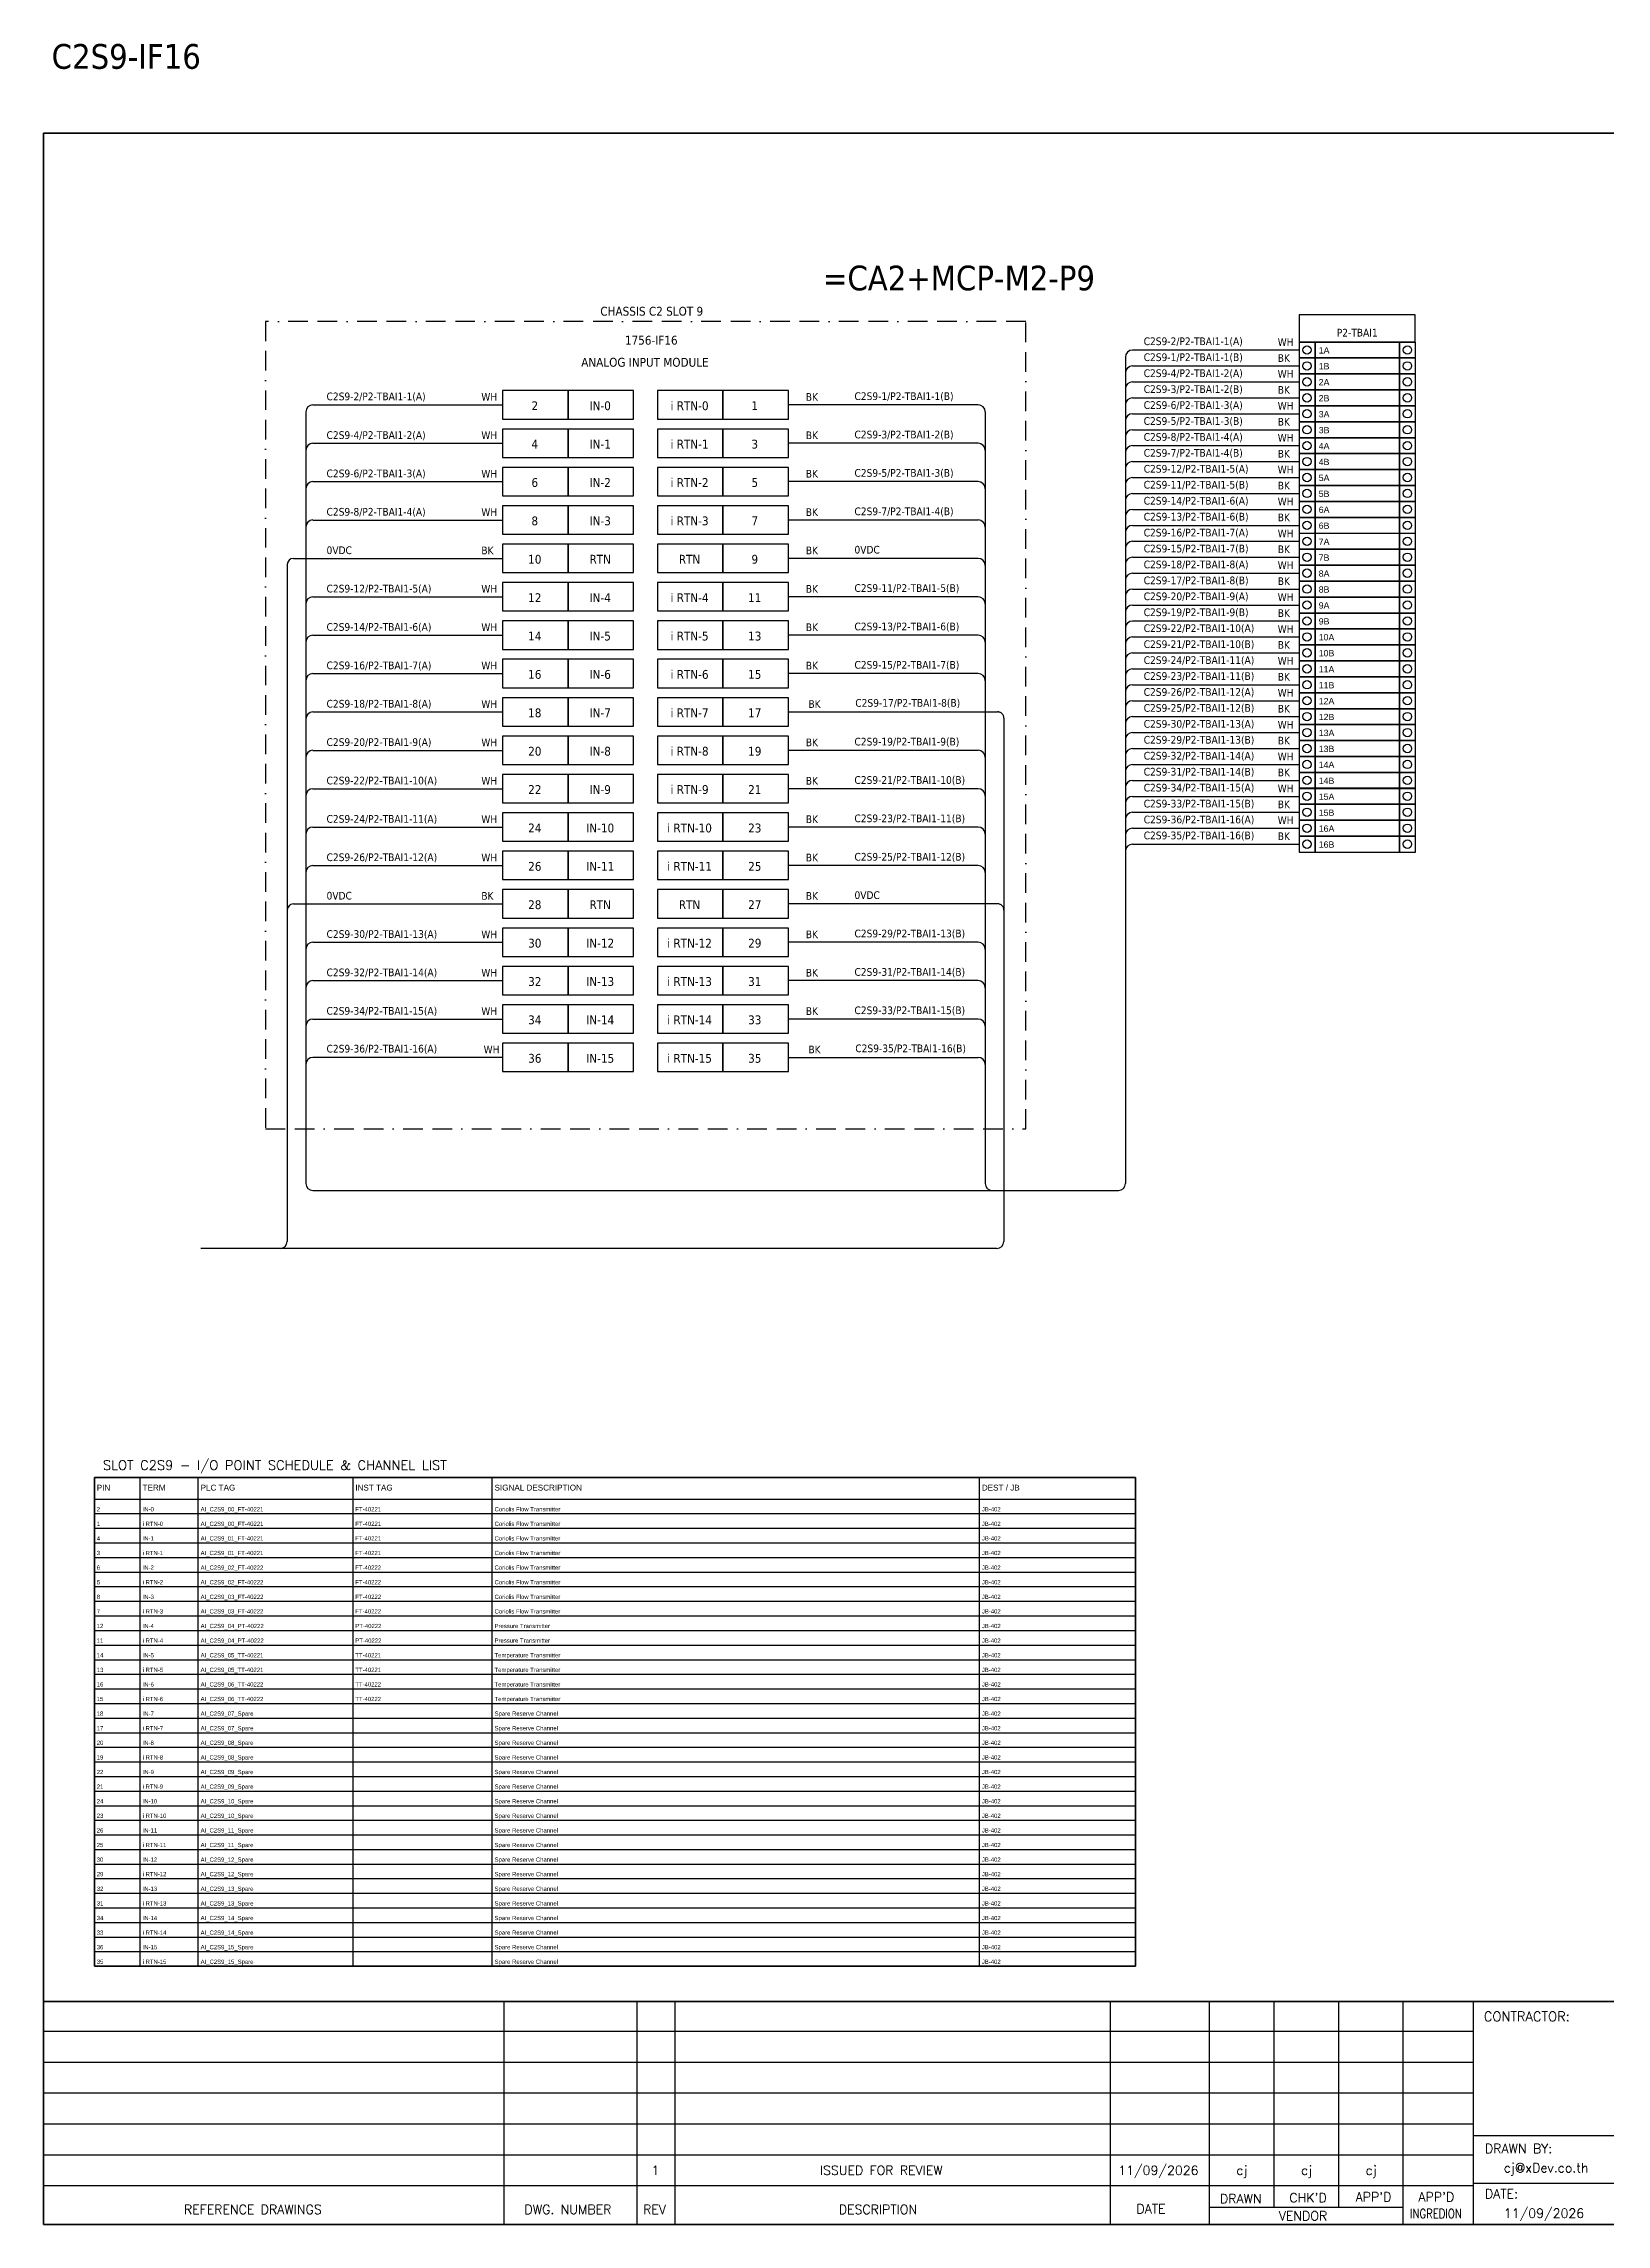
# Model space of a CAD drawing. Header units: millimetres. Extents: x 0 to 54213, y -3004 to 2820.
# Drawn here: x 37740 to 39760, y -3004 to -184 of the extents above; entities that cross this region are included whole.
import ezdxf
from ezdxf.enums import TextEntityAlignment as Align

# ---------------------------------------------------------------- set-up
doc = ezdxf.new("R2010")
doc.units = ezdxf.units.MM
doc.linetypes.add('BORDERX2', pattern=[88.9, 25.4, -12.7, 25.4, -12.7, 0, -12.7])
for name, color, linetype in [('GT_1', 9, 'Continuous'), ('HELPPOINT', 7, 'Continuous'), ('MEMBER', 7, 'Continuous'), ('x01001-FrameArea', 2, 'BORDERX2')]:
    doc.layers.add(name, color=color, linetype=linetype)
doc.layers.add('IE-EQUIP', color=253, linetype='Continuous', lineweight=25)
doc.layers.add('IE-WIRE', color=7, linetype='Continuous', lineweight=25)
doc.styles.add('ROMANS', font='romans.shx', dxfattribs={"width": 0.85, "height": 25})
doc.styles.get("Standard").update_dxf_attribs({"font": 'arial.ttf'})
doc.styles.add('Tahoma', font='')
doc.styles.get('Tahoma').set_extended_font_data('Tahoma')

# ---------------------------------------------------------------- blocks, each defined once
blk = doc.blocks.new('xTermSingleLayer8')
at = {"color": 7, "ltscale": 25.4}
for points in [[(0, -537), (537, -537), (537, 0), (0, 0)], [(537, -537), (3378, -537), (3378, 0), (537, 0)], [(3378, -537), (3915, -537), (3915, 0), (3378, 0)]]:
    blk.add_lwpolyline(points, close=True, dxfattribs=at)
for centre in [(268, -268), (3647, -268)]:
    blk.add_circle(centre, 141, dxfattribs=at)
blk.add_attdef('TERMINAL_B', (661, -387), '', height=212)

msp = doc.modelspace()

# ---------------------------------------------------------------- linework, layer by layer
at = {"ltscale": 25.4}
for p, q in [((39147.4, -601.1), (39362.8, -601.1)), ((39147.4, -642.4), (39362.8, -642.4)), ((38947.9, -651.5), (38702.6, -651.5)), ((38947.9, -701.1), (38702.6, -701.1)), ((39147.4, -683.6), (39362.8, -683.6)), ((39147.4, -724.8), (39362.8, -724.8)), ((38947.9, -750.7), (38702.6, -750.7)), ((39147.4, -766), (39362.8, -766)), ((38947.9, -800.4), (38702.6, -800.4)), ((39147.4, -807.3), (39362.8, -807.3)), ((38062.6, -850), (38333.1, -850)), ((38947.9, -850), (38702.6, -850)), ((39147.4, -848.5), (39362.8, -848.5)), ((38947.9, -899.6), (38702.6, -899.6)), ((39147.4, -889.7), (39362.8, -889.7)), ((38947.9, -949.3), (38702.6, -949.3)), ((39147.4, -930.9), (39362.8, -930.9)), ((39147.4, -972.1), (39362.8, -972.1)), ((38947.9, -998.9), (38702.6, -998.9)), ((39147.4, -1013.4), (39362.8, -1013.4)), ((38702.6, -1048.5), (38973.1, -1048.5)), ((39147.4, -1054.6), (39362.8, -1054.6)), ((38947.9, -1098.2), (38702.6, -1098.2)), ((39147.4, -1095.8), (39362.8, -1095.8)), ((38947.9, -1147.8), (38702.6, -1147.8)), ((39147.4, -1137), (39362.8, -1137)), ((39147.4, -1178.3), (39362.8, -1178.3)), ((38947.9, -1197.4), (38702.6, -1197.4)), ((39147.4, -1219.5), (39362.8, -1219.5)), ((38947.9, -1247.1), (38702.6, -1247.1)), ((38062.6, -1296.7), (38333.1, -1296.7)), ((38973.1, -1296.7), (38702.6, -1296.7)), ((38947.9, -1346.3), (38702.6, -1346.3)), ((38947.9, -1396), (38702.6, -1396)), ((38947.9, -1445.6), (38702.6, -1445.6)), ((38702.6, -1495.2), (38947.9, -1495.2))]:
    msp.add_line(p, q, dxfattribs=at)
at = {"color": 7}
for p, q in [((37864.7, -2670.4), (37864.7, -2038.3)), ((37939.7, -2670.4), (37939.7, -2038.3)), ((38139.7, -2670.4), (38139.7, -2038.3)), ((38319.7, -2670.4), (38319.7, -2038.3)), ((38949.7, -2670.4), (38949.7, -2038.3)), ((37805.4, -2066.3), (39151.2, -2066.3))]:
    msp.add_line(p, q, dxfattribs=at)
at = {"color": 8}
for p, q in [((37805.4, -2085.2), (39151.2, -2085.2)), ((37805.4, -2104.1), (39151.2, -2104.1)), ((37805.4, -2122.9), (39151.2, -2122.9)), ((37805.4, -2141.8), (39151.2, -2141.8)), ((37805.4, -2160.7), (39151.2, -2160.7)), ((37805.4, -2179.6), (39151.2, -2179.6)), ((37805.4, -2198.5), (39151.2, -2198.5)), ((37805.4, -2217.3), (39151.2, -2217.3)), ((37805.4, -2236.2), (39151.2, -2236.2)), ((37805.4, -2255.1), (39151.2, -2255.1)), ((37805.4, -2274), (39151.2, -2274)), ((37805.4, -2292.9), (39151.2, -2292.9)), ((37805.4, -2311.7), (39151.2, -2311.7)), ((37805.4, -2330.6), (39151.2, -2330.6)), ((37805.4, -2349.5), (39151.2, -2349.5)), ((37805.4, -2368.4), (39151.2, -2368.4)), ((37805.4, -2387.2), (39151.2, -2387.2)), ((37805.4, -2406.1), (39151.2, -2406.1)), ((37805.4, -2425), (39151.2, -2425)), ((37805.4, -2443.9), (39151.2, -2443.9)), ((37805.4, -2462.8), (39151.2, -2462.8)), ((37805.4, -2481.6), (39151.2, -2481.6)), ((37805.4, -2500.5), (39151.2, -2500.5)), ((37805.4, -2519.4), (39151.2, -2519.4)), ((37805.4, -2538.3), (39151.2, -2538.3)), ((37805.4, -2557.1), (39151.2, -2557.1)), ((37805.4, -2576), (39151.2, -2576)), ((37805.4, -2594.9), (39151.2, -2594.9)), ((37805.4, -2613.8), (39151.2, -2613.8)), ((37805.4, -2632.7), (39151.2, -2632.7)), ((37805.4, -2651.5), (39151.2, -2651.5))]:
    msp.add_line(p, q, dxfattribs=at)
at = {"color": 4, "ltscale": 25.4}
msp.add_lwpolyline([(39362.8, -570.2), (39513.1, -570.2), (39513.1, -535), (39362.8, -535)], close=True, dxfattribs=at)
msp.add_lwpolyline([(37805.4, -2038.3), (39151.2, -2038.3), (39151.2, -2670.4), (37805.4, -2670.4)], close=True)
at = {"color": 7}
msp.add_lwpolyline([(37805.4, -2670.4), (39151.2, -2670.4), (39151.2, -2038.3), (37805.4, -2038.3), (37805.4, -2670.4)], dxfattribs=at)
at = {"ltscale": 25.4}
for centre, radius, start, end in [((39147.4, -610.3), 9.14, 90, 180), ((39147.4, -651.5), 9.14, 90, 180), ((38947.9, -660.6), 9.17, 0, 90), ((38947.9, -710.3), 9.17, 0, 90), ((39147.4, -692.7), 9.14, 90, 180), ((39147.4, -733.9), 9.14, 90, 180), ((38947.9, -759.9), 9.17, 0, 90), ((39147.4, -775.2), 9.14, 90, 180), ((38947.9, -809.5), 9.17, 0, 90), ((39147.4, -816.4), 9.14, 90, 180), ((38947.9, -859.2), 9.17, 0, 90), ((39147.4, -857.6), 9.14, 90, 180), ((38947.9, -908.8), 9.17, 0, 90), ((39147.4, -898.8), 9.14, 90, 180), ((38947.9, -958.4), 9.17, 0, 90), ((39147.4, -940.1), 9.14, 90, 180), ((39147.4, -981.3), 9.14, 90, 180), ((38947.9, -1008.1), 9.17, 0, 90), ((39147.4, -1022.5), 9.14, 90, 180), ((39147.4, -1063.7), 9.14, 90, 180), ((38947.9, -1107.3), 9.17, 0, 90), ((39147.4, -1105), 9.14, 90, 180), ((38947.9, -1157), 9.17, 0, 90), ((39147.4, -1146.2), 9.14, 90, 180), ((39147.4, -1187.4), 9.14, 90, 180), ((38947.9, -1206.6), 9.17, 0, 90), ((39147.4, -1228.6), 9.14, 90, 180), ((38947.9, -1256.2), 9.17, 0, 90), ((38947.9, -1355.5), 9.17, 0, 90), ((38947.9, -1405.1), 9.17, 0, 90), ((38947.9, -1454.8), 9.17, 0, 90), ((38947.9, -1504.4), 9.17, 0, 90)]:
    msp.add_arc(centre, radius, start, end, dxfattribs=at)
at = {"layer": 'GT_1', "color": 4}
for p, q in [((38335.1, -3004.2), (38335.1, -2716.1)), ((38507, -3004.2), (38507, -2716.1)), ((38556.2, -3004.2), (38556.2, -2716.1)), ((39118.8, -3004.2), (39118.8, -2716.1)), ((39247.1, -3004.2), (39247.1, -2716.1)), ((39330.7, -2982.4), (39330.7, -2716.1)), ((39414.2, -2982.4), (39414.2, -2716)), ((39497.5, -3004.2), (39497.5, -2716.1)), ((39588.5, -3004.2), (39588.5, -2716.1)), ((39588.5, -2754.9), (37739.7, -2754.9)), ((39588.5, -2794.7), (37739.7, -2794.7)), ((39588.5, -2834.6), (37739.7, -2834.6)), ((39588.5, -2874.6), (37739.7, -2874.6)), ((40375.5, -2889.9), (39588.5, -2889.9)), ((39588.5, -2914.5), (37739.7, -2914.5)), ((39588.4, -2954.4), (37739.7, -2954.4)), ((40375.5, -2951.3), (39588.5, -2951.3)), ((39497.5, -2982.4), (39247.1, -2982.4))]:
    msp.add_line(p, q, dxfattribs=at)
at = {"layer": 'HELPPOINT', "color": 4, "lineweight": 35}
for p, q in [((37739.7, -3004.2), (37739.7, -300)), ((37739.7, -300), (41633, -300)), ((37739.7, -3004.2), (37739.7, -300)), ((37739.7, -300), (41633, -300)), ((41633, -3004.2), (37739.7, -3004.2)), ((41633, -3004.2), (37739.7, -3004.2))]:
    msp.add_line(p, q, dxfattribs=at)
at = {"layer": 'IE-EQUIP', "linetype": 'Continuous', "ltscale": 25.4}
for points in [[(38333.1, -669.8), (38417.8, -669.8), (38417.8, -633.1), (38333.1, -633.1)], [(38417.8, -669.8), (38502.4, -669.8), (38502.4, -633.1), (38417.8, -633.1)], [(38533.3, -669.8), (38617.9, -669.8), (38617.9, -633.1), (38533.3, -633.1)], [(38617.9, -669.8), (38702.6, -669.8), (38702.6, -633.1), (38617.9, -633.1)], [(38333.1, -719.4), (38417.8, -719.4), (38417.8, -682.7), (38333.1, -682.7)], [(38417.8, -719.4), (38502.4, -719.4), (38502.4, -682.7), (38417.8, -682.7)], [(38533.3, -719.4), (38617.9, -719.4), (38617.9, -682.7), (38533.3, -682.7)], [(38617.9, -719.4), (38702.6, -719.4), (38702.6, -682.7), (38617.9, -682.7)], [(38333.1, -769.1), (38417.8, -769.1), (38417.8, -732.4), (38333.1, -732.4)], [(38417.8, -769.1), (38502.4, -769.1), (38502.4, -732.4), (38417.8, -732.4)], [(38533.3, -769.1), (38617.9, -769.1), (38617.9, -732.4), (38533.3, -732.4)], [(38617.9, -769.1), (38702.6, -769.1), (38702.6, -732.4), (38617.9, -732.4)], [(38333.1, -818.7), (38417.8, -818.7), (38417.8, -782), (38333.1, -782)], [(38417.8, -818.7), (38502.4, -818.7), (38502.4, -782), (38417.8, -782)], [(38533.3, -818.7), (38617.9, -818.7), (38617.9, -782), (38533.3, -782)], [(38617.9, -818.7), (38702.6, -818.7), (38702.6, -782), (38617.9, -782)], [(38333.1, -868.3), (38417.8, -868.3), (38417.8, -831.6), (38333.1, -831.6)], [(38417.8, -868.3), (38502.4, -868.3), (38502.4, -831.6), (38417.8, -831.6)], [(38533.3, -868.3), (38617.9, -868.3), (38617.9, -831.6), (38533.3, -831.6)], [(38617.9, -868.3), (38702.6, -868.3), (38702.6, -831.6), (38617.9, -831.6)], [(38333.1, -918), (38417.8, -918), (38417.8, -881.3), (38333.1, -881.3)], [(38417.8, -918), (38502.4, -918), (38502.4, -881.3), (38417.8, -881.3)], [(38533.3, -918), (38617.9, -918), (38617.9, -881.3), (38533.3, -881.3)], [(38617.9, -918), (38702.6, -918), (38702.6, -881.3), (38617.9, -881.3)], [(38333.1, -967.6), (38417.8, -967.6), (38417.8, -930.9), (38333.1, -930.9)], [(38417.8, -967.6), (38502.4, -967.6), (38502.4, -930.9), (38417.8, -930.9)], [(38533.3, -967.6), (38617.9, -967.6), (38617.9, -930.9), (38533.3, -930.9)], [(38617.9, -967.6), (38702.6, -967.6), (38702.6, -930.9), (38617.9, -930.9)], [(38333.1, -1017.2), (38417.8, -1017.2), (38417.8, -980.5), (38333.1, -980.5)], [(38417.8, -1017.2), (38502.4, -1017.2), (38502.4, -980.5), (38417.8, -980.5)], [(38533.3, -1017.2), (38617.9, -1017.2), (38617.9, -980.5), (38533.3, -980.5)], [(38617.9, -1017.2), (38702.6, -1017.2), (38702.6, -980.5), (38617.9, -980.5)], [(38333.1, -1066.9), (38417.8, -1066.9), (38417.8, -1030.2), (38333.1, -1030.2)], [(38417.8, -1066.9), (38502.4, -1066.9), (38502.4, -1030.2), (38417.8, -1030.2)], [(38533.3, -1066.9), (38617.9, -1066.9), (38617.9, -1030.2), (38533.3, -1030.2)], [(38617.9, -1066.9), (38702.6, -1066.9), (38702.6, -1030.2), (38617.9, -1030.2)], [(38333.1, -1116.5), (38417.8, -1116.5), (38417.8, -1079.8), (38333.1, -1079.8)], [(38417.8, -1116.5), (38502.4, -1116.5), (38502.4, -1079.8), (38417.8, -1079.8)], [(38533.3, -1116.5), (38617.9, -1116.5), (38617.9, -1079.8), (38533.3, -1079.8)], [(38617.9, -1116.5), (38702.6, -1116.5), (38702.6, -1079.8), (38617.9, -1079.8)], [(38333.1, -1166.1), (38417.8, -1166.1), (38417.8, -1129.4), (38333.1, -1129.4)], [(38417.8, -1166.1), (38502.4, -1166.1), (38502.4, -1129.4), (38417.8, -1129.4)], [(38533.3, -1166.1), (38617.9, -1166.1), (38617.9, -1129.4), (38533.3, -1129.4)], [(38617.9, -1166.1), (38702.6, -1166.1), (38702.6, -1129.4), (38617.9, -1129.4)], [(38333.1, -1215.8), (38417.8, -1215.8), (38417.8, -1179.1), (38333.1, -1179.1)], [(38417.8, -1215.8), (38502.4, -1215.8), (38502.4, -1179.1), (38417.8, -1179.1)], [(38533.3, -1215.8), (38617.9, -1215.8), (38617.9, -1179.1), (38533.3, -1179.1)], [(38617.9, -1215.8), (38702.6, -1215.8), (38702.6, -1179.1), (38617.9, -1179.1)], [(38333.1, -1265.4), (38417.8, -1265.4), (38417.8, -1228.7), (38333.1, -1228.7)], [(38417.8, -1265.4), (38502.4, -1265.4), (38502.4, -1228.7), (38417.8, -1228.7)], [(38533.3, -1265.4), (38617.9, -1265.4), (38617.9, -1228.7), (38533.3, -1228.7)], [(38617.9, -1265.4), (38702.6, -1265.4), (38702.6, -1228.7), (38617.9, -1228.7)], [(38333.1, -1315), (38417.8, -1315), (38417.8, -1278.3), (38333.1, -1278.3)], [(38417.8, -1315), (38502.4, -1315), (38502.4, -1278.3), (38417.8, -1278.3)], [(38533.3, -1315), (38617.9, -1315), (38617.9, -1278.3), (38533.3, -1278.3)], [(38617.9, -1315), (38702.6, -1315), (38702.6, -1278.3), (38617.9, -1278.3)], [(38333.1, -1364.7), (38417.8, -1364.7), (38417.8, -1328), (38333.1, -1328)], [(38417.8, -1364.7), (38502.4, -1364.7), (38502.4, -1328), (38417.8, -1328)], [(38533.3, -1364.7), (38617.9, -1364.7), (38617.9, -1328), (38533.3, -1328)], [(38617.9, -1364.7), (38702.6, -1364.7), (38702.6, -1328), (38617.9, -1328)], [(38333.1, -1414.3), (38417.8, -1414.3), (38417.8, -1377.6), (38333.1, -1377.6)], [(38417.8, -1414.3), (38502.4, -1414.3), (38502.4, -1377.6), (38417.8, -1377.6)], [(38533.3, -1414.3), (38617.9, -1414.3), (38617.9, -1377.6), (38533.3, -1377.6)], [(38617.9, -1414.3), (38702.6, -1414.3), (38702.6, -1377.6), (38617.9, -1377.6)], [(38333.1, -1463.9), (38417.8, -1463.9), (38417.8, -1427.2), (38333.1, -1427.2)], [(38417.8, -1463.9), (38502.4, -1463.9), (38502.4, -1427.2), (38417.8, -1427.2)], [(38533.3, -1463.9), (38617.9, -1463.9), (38617.9, -1427.2), (38533.3, -1427.2)], [(38617.9, -1463.9), (38702.6, -1463.9), (38702.6, -1427.2), (38617.9, -1427.2)], [(38333.1, -1513.6), (38417.8, -1513.6), (38417.8, -1476.9), (38333.1, -1476.9)], [(38417.8, -1513.6), (38502.4, -1513.6), (38502.4, -1476.9), (38417.8, -1476.9)], [(38533.3, -1513.6), (38617.9, -1513.6), (38617.9, -1476.9), (38533.3, -1476.9)], [(38617.9, -1513.6), (38702.6, -1513.6), (38702.6, -1476.9), (38617.9, -1476.9)]]:
    msp.add_lwpolyline(points, close=True, dxfattribs=at)
at = {"layer": 'IE-WIRE', "color": 4, "ltscale": 25.4}
for p, q in [((39138.3, -589.7), (39138.3, -1658.1)), ((39147.4, -580.5), (39362.8, -580.5)), ((39147.4, -621.7), (39362.8, -621.7)), ((38078.7, -660.6), (38078.7, -1658.1)), ((38087.9, -651.5), (38333.1, -651.5)), ((38957, -660.6), (38957, -1658.1)), ((39147.4, -663), (39362.8, -663)), ((38087.9, -701.1), (38333.1, -701.1)), ((39147.4, -704.2), (39362.8, -704.2)), ((38087.9, -750.7), (38333.1, -750.7)), ((39147.4, -745.4), (39362.8, -745.4)), ((39147.4, -786.6), (39362.8, -786.6)), ((38087.9, -800.4), (38333.1, -800.4)), ((39147.4, -827.9), (39362.8, -827.9)), ((39147.4, -869.1), (39362.8, -869.1)), ((38087.9, -899.6), (38333.1, -899.6)), ((39147.4, -910.3), (39362.8, -910.3)), ((38087.9, -949.3), (38333.1, -949.3)), ((39147.4, -951.5), (39362.8, -951.5)), ((38087.9, -998.9), (38333.1, -998.9)), ((39147.4, -992.8), (39362.8, -992.8)), ((39147.4, -1034), (39362.8, -1034)), ((38087.9, -1048.5), (38333.1, -1048.5)), ((38087.9, -1098.2), (38333.1, -1098.2)), ((39147.4, -1075.2), (39362.8, -1075.2)), ((39147.4, -1116.4), (39362.8, -1116.4)), ((38087.9, -1147.8), (38333.1, -1147.8)), ((39147.4, -1157.7), (39362.8, -1157.7)), ((38087.9, -1197.4), (38333.1, -1197.4)), ((39147.4, -1198.9), (39362.8, -1198.9)), ((38087.9, -1247.1), (38333.1, -1247.1)), ((38087.9, -1346.3), (38333.1, -1346.3)), ((38087.9, -1396), (38333.1, -1396)), ((38087.9, -1445.6), (38333.1, -1445.6)), ((38333.1, -1495.2), (38087.9, -1495.2))]:
    msp.add_line(p, q, dxfattribs=at)
at = {"layer": 'IE-WIRE', "color": 7, "ltscale": 25.4}
for p, q in [((38054.6, -858), (38054.6, -1733.3)), ((38981.1, -1056.5), (38981.1, -1733.3)), ((38972.2, -1742.2), (37943.1, -1742.2))]:
    msp.add_line(p, q, dxfattribs=at)
at = {"layer": 'IE-WIRE', "color": 4}
msp.add_line((38087.8, -1667.2), (39129.2, -1667.2), dxfattribs=at)
at = {"layer": 'IE-WIRE', "color": 4, "ltscale": 25.4}
for centre, radius in [((39147.4, -589.7), 9.14), ((39147.4, -630.9), 9.14), ((38087.9, -660.6), 9.17), ((39147.4, -672.1), 9.14), ((38087.9, -710.3), 9.17), ((39147.4, -713.3), 9.14), ((38087.9, -759.9), 9.17), ((39147.4, -754.6), 9.14), ((39147.4, -795.8), 9.14), ((38087.9, -809.5), 9.17), ((39147.4, -837), 9.14), ((39147.4, -878.2), 9.14), ((38087.9, -908.8), 9.17), ((39147.4, -919.5), 9.14), ((38087.9, -958.4), 9.17), ((39147.4, -960.7), 9.14), ((38087.9, -1008.1), 9.17), ((39147.4, -1001.9), 9.14), ((39147.4, -1043.1), 9.14), ((38087.9, -1057.7), 9.17), ((38087.9, -1107.3), 9.17), ((39147.4, -1084.3), 9.14), ((39147.4, -1125.6), 9.14), ((38087.9, -1157), 9.17), ((39147.4, -1166.8), 9.14), ((38087.9, -1206.6), 9.17), ((39147.4, -1208), 9.14), ((38087.9, -1256.2), 9.17), ((38087.9, -1355.5), 9.17), ((38087.9, -1405.1), 9.17), ((38087.9, -1454.8), 9.17), ((38087.9, -1504.4), 9.17)]:
    msp.add_arc(centre, radius, 90, 180, dxfattribs=at)
at = {"layer": 'IE-WIRE', "ltscale": 25.4}
for centre in [(38062.6, -858), (38062.6, -1304.7)]:
    msp.add_arc(centre, 8, 90, 180, dxfattribs=at)
at = {"layer": 'IE-WIRE', "color": 4}
for centre, start, end in [((38087.8, -1658.1), 180, 270), ((38966.2, -1658.1), 180, 270), ((39129.2, -1658.1), 270, 0)]:
    msp.add_arc(centre, 9.14, start, end, dxfattribs=at)
at = {"layer": 'IE-WIRE', "color": 7, "ltscale": 25.4}
for centre in [(38045.6, -1733.3), (38972.2, -1733.3), (38972.2, -1733.3)]:
    msp.add_arc(centre, 8.96, 270, 0, dxfattribs=at)
at = {"layer": 'MEMBER', "color": 4, "lineweight": 35}
msp.add_line((37739.7, -2716.1), (41633, -2716.1), dxfattribs=at)
msp.add_line((37739.7, -2716.1), (41633, -2716.1), dxfattribs=at)
at = {"layer": 'x01001-FrameArea'}
msp.add_lwpolyline([(38026.4, -1587.6), (39009.4, -1587.6), (39009.4, -543.7), (38026.4, -543.7)], close=True, dxfattribs=at)
at = {"layer": 'x01001-FrameArea', "ltscale": 25.4}
for centre in [(38973.1, -1056.5), (38973.1, -1304.7)]:
    msp.add_arc(centre, 8, 0, 90, dxfattribs=at)

# ---------------------------------------------------------------- block references
at = {"xscale": 0.0384, "yscale": 0.0384, "zscale": 0.0384}
for p, values in [((39362.8, -570.2), {'TERMINAL_B': '1A'}), ((39362.8, -590.8), {'TERMINAL_B': '1B'}), ((39362.8, -611.4), {'TERMINAL_B': '2A'}), ((39362.8, -632.1), {'TERMINAL_B': '2B'}), ((39362.8, -652.7), {'TERMINAL_B': '3A'}), ((39362.8, -673.3), {'TERMINAL_B': '3B'}), ((39362.8, -693.9), {'TERMINAL_B': '4A'}), ((39362.8, -714.5), {'TERMINAL_B': '4B'}), ((39362.8, -735.1), {'TERMINAL_B': '5A'}), ((39362.8, -755.7), {'TERMINAL_B': '5B'}), ((39362.8, -776.3), {'TERMINAL_B': '6A'}), ((39362.8, -796.9), {'TERMINAL_B': '6B'}), ((39362.8, -817.6), {'TERMINAL_B': '7A'}), ((39362.8, -838.2), {'TERMINAL_B': '7B'}), ((39362.8, -858.8), {'TERMINAL_B': '8A'}), ((39362.8, -879.4), {'TERMINAL_B': '8B'}), ((39362.8, -900), {'TERMINAL_B': '9A'}), ((39362.8, -920.6), {'TERMINAL_B': '9B'}), ((39362.8, -941.2), {'TERMINAL_B': '10A'}), ((39362.8, -961.8), {'TERMINAL_B': '10B'}), ((39362.8, -982.5), {'TERMINAL_B': '11A'}), ((39362.8, -1003.1), {'TERMINAL_B': '11B'}), ((39362.8, -1023.7), {'TERMINAL_B': '12A'}), ((39362.8, -1044.3), {'TERMINAL_B': '12B'}), ((39362.8, -1064.9), {'TERMINAL_B': '13A'}), ((39362.8, -1085.5), {'TERMINAL_B': '13B'}), ((39362.8, -1106.1), {'TERMINAL_B': '14A'}), ((39362.8, -1126.7), {'TERMINAL_B': '14B'}), ((39362.8, -1147.3), {'TERMINAL_B': '15A'}), ((39362.8, -1168), {'TERMINAL_B': '15B'}), ((39362.8, -1188.6), {'TERMINAL_B': '16A'}), ((39362.8, -1209.2), {'TERMINAL_B': '16B'})]:
    msp.add_blockref('xTermSingleLayer8', p, dxfattribs=at).add_auto_attribs(values)

# ---------------------------------------------------------------- texts
at = {"color": 2, "style": 'Tahoma'}
msp.add_text('C2S9-IF16', height=32, dxfattribs=at).set_placement((37750.1, -216.9))
for s, height, p in [('=CA2+MCP-M2-P9', 32, (38923.1, -487.4)), ('CHASSIS C2 SLOT 9', 11.441, (38525.9, -530.4)), ('1756-IF16', 11.44, (38525.3, -567.9)), ('ANALOG INPUT MODULE', 11.441, (38517.1, -596.4)), ('2', 11.4, (38374.7, -652.6)), ('IN-0', 11.44, (38459.3, -652.6)), ('i RTN-0', 11.44, (38574.8, -652.6)), ('1', 11.4, (38659.1, -652.6)), ('4', 11.4, (38374.7, -702.2)), ('IN-1', 11.44, (38459.3, -702.2)), ('i RTN-1', 11.44, (38574.8, -702.2)), ('3', 11.4, (38659.1, -702.2)), ('6', 11.4, (38374.7, -751.9)), ('IN-2', 11.44, (38459.3, -751.9)), ('i RTN-2', 11.44, (38574.8, -751.9)), ('5', 11.4, (38659.1, -751.9)), ('8', 11.4, (38374.7, -801.5)), ('IN-3', 11.44, (38459.3, -801.5)), ('i RTN-3', 11.44, (38574.8, -801.5)), ('7', 11.4, (38659.1, -801.5)), ('10', 11.44, (38374.7, -851.1)), ('RTN', 11.44, (38459.3, -851.1)), ('RTN', 11.44, (38574.8, -851.1)), ('9', 11.4, (38659.1, -851.1)), ('12', 11.44, (38374.7, -900.8)), ('IN-4', 11.44, (38459.3, -900.8)), ('i RTN-4', 11.44, (38574.8, -900.8)), ('11', 11.44, (38659.1, -900.8)), ('14', 11.44, (38374.7, -950.4)), ('IN-5', 11.44, (38459.3, -950.4)), ('i RTN-5', 11.44, (38574.8, -950.4)), ('13', 11.44, (38659.1, -950.4)), ('16', 11.44, (38374.7, -1000)), ('IN-6', 11.44, (38459.3, -1000)), ('i RTN-6', 11.44, (38574.8, -1000)), ('15', 11.44, (38659.1, -1000)), ('18', 11.44, (38374.7, -1049.7)), ('IN-7', 11.44, (38459.3, -1049.7)), ('i RTN-7', 11.44, (38574.8, -1049.7)), ('17', 11.44, (38659.1, -1049.7)), ('20', 11.44, (38374.7, -1099.3)), ('IN-8', 11.44, (38459.3, -1099.3)), ('i RTN-8', 11.44, (38574.8, -1099.3)), ('19', 11.44, (38659.1, -1099.3)), ('22', 11.44, (38374.7, -1148.9)), ('IN-9', 11.44, (38459.3, -1148.9)), ('i RTN-9', 11.44, (38574.8, -1148.9)), ('21', 11.44, (38659.1, -1148.9)), ('24', 11.44, (38374.7, -1198.6)), ('IN-10', 11.44, (38459.3, -1198.6)), ('i RTN-10', 11.44, (38574.8, -1198.6)), ('23', 11.44, (38659.1, -1198.6)), ('26', 11.44, (38374.7, -1248.2)), ('IN-11', 11.44, (38459.3, -1248.2)), ('i RTN-11', 11.44, (38574.8, -1248.2)), ('25', 11.44, (38659.1, -1248.2)), ('28', 11.44, (38374.7, -1297.8)), ('RTN', 11.44, (38459.3, -1297.8)), ('RTN', 11.44, (38574.8, -1297.8)), ('27', 11.44, (38659.1, -1297.8)), ('30', 11.44, (38374.7, -1347.5)), ('IN-12', 11.44, (38459.3, -1347.5)), ('i RTN-12', 11.44, (38574.8, -1347.5)), ('29', 11.44, (38659.1, -1347.5)), ('32', 11.44, (38374.7, -1397.1)), ('IN-13', 11.44, (38459.3, -1397.1)), ('i RTN-13', 11.44, (38574.8, -1397.1)), ('31', 11.44, (38659.1, -1397.1)), ('34', 11.44, (38374.7, -1446.7)), ('IN-14', 11.44, (38459.3, -1446.7)), ('i RTN-14', 11.44, (38574.8, -1446.7)), ('33', 11.44, (38659.1, -1446.7)), ('36', 11.44, (38374.7, -1496.4)), ('IN-15', 11.44, (38459.3, -1496.4)), ('i RTN-15', 11.44, (38574.8, -1496.4)), ('35', 11.44, (38659.1, -1496.4))]:
    msp.add_text(s, height=height, dxfattribs=at).set_placement(p, align=Align.MIDDLE_CENTER)
at = {"color": 4, "style": 'Tahoma'}
for s, height, p in [('C2S9-2/P2-TBAI1-1(A)', 9.949, (39161.9, -574.2)), ('WH', 9.95, (39335.2, -575.3)), ('C2S9-4/P2-TBAI1-2(A)', 9.949, (39161.9, -615.5)), ('WH', 9.95, (39335.2, -616.5)), ('C2S9-2/P2-TBAI1-1(A)', 9.949, (38105.5, -645.5)), ('WH', 9.95, (38305.6, -646.2)), ('C2S9-6/P2-TBAI1-3(A)', 9.949, (39161.9, -656.7)), ('WH', 9.95, (39335.2, -657.7)), ('C2S9-4/P2-TBAI1-2(A)', 9.949, (38105.5, -695.5)), ('WH', 9.95, (38305.6, -695.8)), ('C2S9-8/P2-TBAI1-4(A)', 9.949, (39161.9, -697.9)), ('WH', 9.95, (39335.2, -698.9)), ('C2S9-12/P2-TBAI1-5(A)', 9.949, (39161.9, -739.1)), ('WH', 9.95, (39335.2, -740.2)), ('C2S9-6/P2-TBAI1-3(A)', 9.949, (38105.5, -745.1)), ('WH', 9.95, (38305.6, -745.5)), ('C2S9-8/P2-TBAI1-4(A)', 9.949, (38105.5, -794.7)), ('WH', 9.95, (38305.6, -795.1)), ('C2S9-14/P2-TBAI1-6(A)', 9.949, (39161.9, -780.4)), ('WH', 9.95, (39335.2, -781.4)), ('C2S9-16/P2-TBAI1-7(A)', 9.949, (39161.9, -821.6)), ('WH', 9.95, (39335.2, -822.6)), ('C2S9-18/P2-TBAI1-8(A)', 9.949, (39161.9, -862.8)), ('WH', 9.95, (39335.2, -863.8)), ('C2S9-12/P2-TBAI1-5(A)', 9.949, (38105.5, -894)), ('WH', 9.95, (38305.6, -894.4)), ('C2S9-20/P2-TBAI1-9(A)', 9.949, (39161.9, -904)), ('WH', 9.95, (39335.2, -905.1)), ('C2S9-14/P2-TBAI1-6(A)', 9.949, (38105.5, -943.6)), ('WH', 9.95, (38305.6, -944)), ('C2S9-22/P2-TBAI1-10(A)', 9.949, (39161.9, -945.2)), ('WH', 9.95, (39335.2, -946.3)), ('C2S9-16/P2-TBAI1-7(A)', 9.949, (38105.5, -993.3)), ('WH', 9.95, (38305.6, -993.6)), ('C2S9-24/P2-TBAI1-11(A)', 9.949, (39161.9, -986.5)), ('WH', 9.95, (39335.2, -987.5)), ('C2S9-18/P2-TBAI1-8(A)', 9.949, (38105.5, -1042.9)), ('WH', 9.95, (38305.6, -1043.3)), ('C2S9-26/P2-TBAI1-12(A)', 9.949, (39161.9, -1027.7)), ('WH', 9.95, (39335.2, -1028.7)), ('C2S9-30/P2-TBAI1-13(A)', 9.949, (39161.9, -1068.9)), ('WH', 9.95, (39335.2, -1070)), ('C2S9-20/P2-TBAI1-9(A)', 9.949, (38105.5, -1092.5)), ('WH', 9.95, (38305.6, -1092.9)), ('C2S9-32/P2-TBAI1-14(A)', 9.949, (39161.9, -1110.1)), ('WH', 9.95, (39335.2, -1111.2)), ('C2S9-22/P2-TBAI1-10(A)', 9.949, (38105.5, -1142.2)), ('WH', 9.95, (38305.6, -1142.5)), ('C2S9-34/P2-TBAI1-15(A)', 9.949, (39161.9, -1151.4)), ('WH', 9.95, (39335.2, -1152.4)), ('C2S9-24/P2-TBAI1-11(A)', 9.949, (38105.5, -1191.8)), ('WH', 9.95, (38305.6, -1192.2)), ('C2S9-36/P2-TBAI1-16(A)', 9.949, (39161.9, -1192.6)), ('WH', 9.95, (39335.2, -1193.6)), ('C2S9-26/P2-TBAI1-12(A)', 9.949, (38105.5, -1241.4)), ('WH', 9.95, (38305.6, -1241.8)), ('C2S9-30/P2-TBAI1-13(A)', 9.949, (38105.5, -1340.7)), ('WH', 9.95, (38305.6, -1341.1)), ('C2S9-32/P2-TBAI1-14(A)', 9.949, (38105.5, -1390.3)), ('WH', 9.95, (38305.6, -1390.7)), ('C2S9-34/P2-TBAI1-15(A)', 9.949, (38105.5, -1440)), ('WH', 9.95, (38305.6, -1440.3)), ('C2S9-36/P2-TBAI1-16(A)', 9.949, (38105.5, -1488.9)), ('WH', 9.95, (38308.6, -1490))]:
    msp.add_text(s, height=height, dxfattribs=at).set_placement(p)
msp.add_text('P2-TBAI1', height=9.95, dxfattribs=at).set_placement((39438, -558.1), align=Align.MIDDLE_CENTER)
at = {"style": 'Tahoma'}
for s, height, p in [('C2S9-1/P2-TBAI1-1(B)', 9.949, (39161.9, -594.8)), ('BK', 9.95, (39335.2, -595.9)), ('BK', 9.95, (38725.1, -646.2)), ('C2S9-1/P2-TBAI1-1(B)', 9.949, (38788, -645.2)), ('C2S9-3/P2-TBAI1-2(B)', 9.949, (39161.9, -636.1)), ('BK', 9.95, (39335.2, -637.1)), ('C2S9-5/P2-TBAI1-3(B)', 9.949, (39161.9, -677.3)), ('BK', 9.95, (39335.2, -678.3)), ('BK', 9.95, (38725.1, -695.8)), ('C2S9-3/P2-TBAI1-2(B)', 9.949, (38788, -694.8)), ('C2S9-7/P2-TBAI1-4(B)', 9.949, (39161.9, -718.5)), ('BK', 9.95, (39335.2, -719.6)), ('BK', 9.95, (38725.1, -745.5)), ('C2S9-5/P2-TBAI1-3(B)', 9.949, (38788, -744.4)), ('C2S9-11/P2-TBAI1-5(B)', 9.949, (39161.9, -759.7)), ('BK', 9.95, (39335.2, -760.8)), ('BK', 9.95, (38725.1, -795.1)), ('C2S9-7/P2-TBAI1-4(B)', 9.949, (38788, -794.1)), ('C2S9-13/P2-TBAI1-6(B)', 9.949, (39161.9, -801)), ('BK', 9.95, (39335.2, -802)), ('0VDC', 9.95, (38105.5, -844.4)), ('BK', 9.95, (38305.6, -844.7)), ('BK', 9.95, (38725.1, -844.7)), ('0VDC', 9.95, (38788, -843.7)), ('C2S9-15/P2-TBAI1-7(B)', 9.949, (39161.9, -842.2)), ('BK', 9.95, (39335.2, -843.2)), ('C2S9-17/P2-TBAI1-8(B)', 9.949, (39161.9, -883.4)), ('BK', 9.95, (38725.1, -894.4)), ('C2S9-11/P2-TBAI1-5(B)', 9.949, (38788, -893.3)), ('BK', 9.95, (39335.2, -884.4)), ('C2S9-19/P2-TBAI1-9(B)', 9.949, (39161.9, -924.6)), ('BK', 9.95, (39335.2, -925.7)), ('BK', 9.95, (38725.1, -944)), ('C2S9-13/P2-TBAI1-6(B)', 9.949, (38788, -943)), ('C2S9-21/P2-TBAI1-10(B)', 9.949, (39161.9, -965.9)), ('BK', 9.95, (39335.2, -966.9)), ('BK', 9.95, (38725.1, -993.6)), ('C2S9-15/P2-TBAI1-7(B)', 9.949, (38788, -992.6)), ('C2S9-23/P2-TBAI1-11(B)', 9.949, (39161.9, -1007.1)), ('BK', 9.95, (39335.2, -1008.1)), ('BK', 9.95, (38728.5, -1043.3)), ('C2S9-17/P2-TBAI1-8(B)', 9.949, (38789.1, -1041.8)), ('C2S9-25/P2-TBAI1-12(B)', 9.949, (39161.9, -1048.3)), ('BK', 9.95, (39335.2, -1049.3)), ('BK', 9.95, (38725.1, -1092.9)), ('C2S9-19/P2-TBAI1-9(B)', 9.949, (38788, -1091.9)), ('C2S9-29/P2-TBAI1-13(B)', 9.949, (39161.9, -1089.5)), ('BK', 9.95, (39335.2, -1090.6)), ('C2S9-31/P2-TBAI1-14(B)', 9.949, (39161.9, -1130.8)), ('BK', 9.95, (39335.2, -1131.8)), ('BK', 9.95, (38725.1, -1142.5)), ('C2S9-21/P2-TBAI1-10(B)', 9.949, (38788, -1141.5)), ('BK', 9.95, (38725.1, -1192.2)), ('C2S9-23/P2-TBAI1-11(B)', 9.949, (38788, -1191.1)), ('C2S9-33/P2-TBAI1-15(B)', 9.949, (39161.9, -1172)), ('BK', 9.95, (39335.2, -1173)), ('C2S9-35/P2-TBAI1-16(B)', 9.949, (39161.9, -1213.2)), ('BK', 9.95, (39335.2, -1214.2)), ('BK', 9.95, (38725.1, -1241.8)), ('C2S9-25/P2-TBAI1-12(B)', 9.949, (38788, -1240.8)), ('0VDC', 9.95, (38105.5, -1291.1)), ('BK', 9.95, (38305.6, -1291.4)), ('BK', 9.95, (38725.1, -1291.4)), ('0VDC', 9.95, (38788, -1290.4)), ('BK', 9.95, (38725.1, -1341.1)), ('C2S9-29/P2-TBAI1-13(B)', 9.949, (38788, -1340)), ('BK', 9.95, (38725.1, -1390.7)), ('C2S9-31/P2-TBAI1-14(B)', 9.949, (38788, -1389.7)), ('BK', 9.95, (38725.1, -1440.3)), ('C2S9-33/P2-TBAI1-15(B)', 9.949, (38788, -1439.3)), ('BK', 9.95, (38728.5, -1490)), ('C2S9-35/P2-TBAI1-16(B)', 9.949, (38789.1, -1488.5))]:
    msp.add_text(s, height=height, dxfattribs=at).set_placement(p)
at = {"color": 3}
for s, p in [('PIN', (37808.4, -2055.3)), ('TERM', (37867.7, -2055.3)), ('PLC TAG', (37942.7, -2055.3)), ('INST TAG', (38142.7, -2055.3)), ('SIGNAL DESCRIPTION', (38322.7, -2055.3)), ('DEST / JB', (38952.7, -2055.3))]:
    msp.add_text(s, height=7.5, dxfattribs=at).set_placement(p)
at = {"color": 7}
for s, p in [('2', (37808.4, -2082.2)), ('IN-0', (37867.7, -2082.2)), ('AI_C2S9_00_FT-40221', (37942.7, -2082.2)), ('FT-40221', (38142.7, -2082.2)), ('Coriolis Flow Transmitter', (38322.7, -2082.2)), ('JB-402', (38952.7, -2082.2)), ('4', (37808.4, -2119.9)), ('1', (37808.4, -2101.1)), ('i RTN-0', (37867.7, -2101.1)), ('IN-1', (37867.7, -2119.9)), ('AI_C2S9_00_FT-40221', (37942.7, -2101.1)), ('AI_C2S9_01_FT-40221', (37942.7, -2119.9)), ('FT-40221', (38142.7, -2101.1)), ('FT-40221', (38142.7, -2119.9)), ('Coriolis Flow Transmitter', (38322.7, -2101.1)), ('Coriolis Flow Transmitter', (38322.7, -2119.9)), ('JB-402', (38952.7, -2101.1)), ('JB-402', (38952.7, -2119.9)), ('3', (37808.4, -2138.8)), ('i RTN-1', (37867.7, -2138.8)), ('AI_C2S9_01_FT-40221', (37942.7, -2138.8)), ('FT-40221', (38142.7, -2138.8)), ('Coriolis Flow Transmitter', (38322.7, -2138.8)), ('JB-402', (38952.7, -2138.8)), ('5', (37808.4, -2176.6)), ('6', (37808.4, -2157.7)), ('i RTN-2', (37867.7, -2176.6)), ('IN-2', (37867.7, -2157.7)), ('AI_C2S9_02_FT-40222', (37942.7, -2157.7)), ('AI_C2S9_02_FT-40222', (37942.7, -2176.6)), ('FT-40222', (38142.7, -2157.7)), ('FT-40222', (38142.7, -2176.6)), ('Coriolis Flow Transmitter', (38322.7, -2157.7)), ('Coriolis Flow Transmitter', (38322.7, -2176.6)), ('JB-402', (38952.7, -2157.7)), ('JB-402', (38952.7, -2176.6)), ('8', (37808.4, -2195.5)), ('IN-3', (37867.7, -2195.5)), ('AI_C2S9_03_FT-40222', (37942.7, -2195.5)), ('FT-40222', (38142.7, -2195.5)), ('Coriolis Flow Transmitter', (38322.7, -2195.5)), ('JB-402', (38952.7, -2195.5)), ('7', (37808.4, -2214.3)), ('12', (37808.4, -2233.2)), ('i RTN-3', (37867.7, -2214.3)), ('AI_C2S9_03_FT-40222', (37942.7, -2214.3)), ('AI_C2S9_04_PT-40222', (37942.7, -2233.2)), ('FT-40222', (38142.7, -2214.3)), ('PT-40222', (38142.7, -2233.2)), ('Coriolis Flow Transmitter', (38322.7, -2214.3)), ('Pressure Transmitter', (38322.7, -2233.2)), ('JB-402', (38952.7, -2214.3)), ('JB-402', (38952.7, -2233.2)), ('11', (37808.4, -2252.1)), ('i RTN-4', (37867.7, -2252.1)), ('IN-4', (37867.7, -2233.2)), ('AI_C2S9_04_PT-40222', (37942.7, -2252.1)), ('PT-40222', (38142.7, -2252.1)), ('Pressure Transmitter', (38322.7, -2252.1)), ('JB-402', (38952.7, -2252.1)), ('14', (37808.4, -2271)), ('i RTN-5', (37867.7, -2289.9)), ('IN-5', (37867.7, -2271)), ('AI_C2S9_05_TT-40221', (37942.7, -2271)), ('TT-40221', (38142.7, -2271)), ('Temperature Transmitter', (38322.7, -2271)), ('Temperature Transmitter', (38322.7, -2289.9)), ('JB-402', (38952.7, -2271)), ('13', (37808.4, -2289.9)), ('16', (37808.4, -2308.7)), ('IN-6', (37867.7, -2308.7)), ('AI_C2S9_05_TT-40221', (37942.7, -2289.9)), ('AI_C2S9_06_TT-40222', (37942.7, -2308.7)), ('TT-40221', (38142.7, -2289.9)), ('TT-40222', (38142.7, -2308.7)), ('Temperature Transmitter', (38322.7, -2308.7)), ('JB-402', (38952.7, -2289.9)), ('JB-402', (38952.7, -2308.7)), ('15', (37808.4, -2327.6)), ('i RTN-6', (37867.7, -2327.6)), ('AI_C2S9_06_TT-40222', (37942.7, -2327.6)), ('TT-40222', (38142.7, -2327.6)), ('Temperature Transmitter', (38322.7, -2327.6)), ('JB-402', (38952.7, -2327.6)), ('18', (37808.4, -2346.5)), ('17', (37808.4, -2365.4)), ('i RTN-7', (37867.7, -2365.4)), ('IN-7', (37867.7, -2346.5)), ('AI_C2S9_07_Spare', (37942.7, -2346.5)), ('AI_C2S9_07_Spare', (37942.7, -2365.4)), ('Spare Reserve Channel', (38322.7, -2346.5)), ('Spare Reserve Channel', (38322.7, -2365.4)), ('JB-402', (38952.7, -2346.5)), ('JB-402', (38952.7, -2365.4)), ('20', (37808.4, -2384.2)), ('IN-8', (37867.7, -2384.2)), ('AI_C2S9_08_Spare', (37942.7, -2384.2)), ('Spare Reserve Channel', (38322.7, -2384.2)), ('JB-402', (38952.7, -2384.2)), ('22', (37808.4, -2422)), ('19', (37808.4, -2403.1)), ('i RTN-8', (37867.7, -2403.1)), ('IN-9', (37867.7, -2422)), ('AI_C2S9_08_Spare', (37942.7, -2403.1)), ('AI_C2S9_09_Spare', (37942.7, -2422)), ('Spare Reserve Channel', (38322.7, -2403.1)), ('Spare Reserve Channel', (38322.7, -2422)), ('JB-402', (38952.7, -2403.1)), ('JB-402', (38952.7, -2422)), ('21', (37808.4, -2440.9)), ('i RTN-9', (37867.7, -2440.9)), ('AI_C2S9_09_Spare', (37942.7, -2440.9)), ('Spare Reserve Channel', (38322.7, -2440.9)), ('JB-402', (38952.7, -2440.9)), ('24', (37808.4, -2459.8)), ('23', (37808.4, -2478.6)), ('i RTN-10', (37867.7, -2478.6)), ('IN-10', (37867.7, -2459.8)), ('AI_C2S9_10_Spare', (37942.7, -2459.8)), ('AI_C2S9_10_Spare', (37942.7, -2478.6)), ('Spare Reserve Channel', (38322.7, -2459.8)), ('Spare Reserve Channel', (38322.7, -2478.6)), ('JB-402', (38952.7, -2459.8)), ('JB-402', (38952.7, -2478.6)), ('26', (37808.4, -2497.5)), ('IN-11', (37867.7, -2497.5)), ('AI_C2S9_11_Spare', (37942.7, -2497.5)), ('Spare Reserve Channel', (38322.7, -2497.5)), ('JB-402', (38952.7, -2497.5)), ('30', (37808.4, -2535.3)), ('25', (37808.4, -2516.4)), ('i RTN-11', (37867.7, -2516.4)), ('IN-12', (37867.7, -2535.3)), ('AI_C2S9_11_Spare', (37942.7, -2516.4)), ('AI_C2S9_12_Spare', (37942.7, -2535.3)), ('Spare Reserve Channel', (38322.7, -2516.4)), ('Spare Reserve Channel', (38322.7, -2535.3)), ('JB-402', (38952.7, -2516.4)), ('JB-402', (38952.7, -2535.3)), ('29', (37808.4, -2554.1)), ('i RTN-12', (37867.7, -2554.1)), ('AI_C2S9_12_Spare', (37942.7, -2554.1)), ('Spare Reserve Channel', (38322.7, -2554.1)), ('JB-402', (38952.7, -2554.1)), ('32', (37808.4, -2573)), ('31', (37808.4, -2591.9)), ('i RTN-13', (37867.7, -2591.9)), ('IN-13', (37867.7, -2573)), ('AI_C2S9_13_Spare', (37942.7, -2573)), ('AI_C2S9_13_Spare', (37942.7, -2591.9)), ('Spare Reserve Channel', (38322.7, -2573)), ('Spare Reserve Channel', (38322.7, -2591.9)), ('JB-402', (38952.7, -2573)), ('JB-402', (38952.7, -2591.9)), ('34', (37808.4, -2610.8)), ('IN-14', (37867.7, -2610.8)), ('AI_C2S9_14_Spare', (37942.7, -2610.8)), ('Spare Reserve Channel', (38322.7, -2610.8)), ('JB-402', (38952.7, -2610.8)), ('33', (37808.4, -2629.7)), ('36', (37808.4, -2648.5)), ('i RTN-14', (37867.7, -2629.7)), ('IN-15', (37867.7, -2648.5)), ('AI_C2S9_14_Spare', (37942.7, -2629.7)), ('AI_C2S9_15_Spare', (37942.7, -2648.5)), ('Spare Reserve Channel', (38322.7, -2629.7)), ('Spare Reserve Channel', (38322.7, -2648.5)), ('JB-402', (38952.7, -2629.7)), ('JB-402', (38952.7, -2648.5)), ('35', (37808.4, -2667.4)), ('i RTN-15', (37867.7, -2667.4)), ('AI_C2S9_15_Spare', (37942.7, -2667.4)), ('Spare Reserve Channel', (38322.7, -2667.4)), ('JB-402', (38952.7, -2667.4))]:
    msp.add_text(s, height=5.5, dxfattribs=at).set_placement(p)
at = {"layer": 'MEMBER', "color": 4, "ltscale": 0.8, "style": 'ROMANS'}
for s, height, p in [('SLOT C2S9 - I/O POINT SCHEDULE & CHANNEL LIST', 12.35, (37816.3, -2028.6)), ('CONTRACTOR:', 12.35, (39601.6, -2741.5)), ('DRAWN BY:', 11.88, (39603.1, -2912.1)), ('cj@xDev.co.th', 11.875, (39627.5, -2937)), ('DATE:', 11.88, (39603.1, -2970.6)), ('REFERENCE DRAWINGS', 11.875, (37921.1, -2990.8)), ('DWG. NUMBER', 11.875, (38361.3, -2990.8)), ('REV', 11.88, (38514.8, -2990.8)), ('DESCRIPTION', 11.875, (38767.7, -2990.8)), ('DATE', 11.88, (39152.5, -2990)), ('DRAWN', 11.88, (39260.5, -2976.9)), ('VENDOR', 11.88, (39336.6, -2999.1)), ("CHK'D", 11.88, (39350.3, -2975.7)), ("APP'D", 11.88, (39435.9, -2974.6)), ("APP'D", 11.88, (39517.1, -2974.6)), ('11/09/2026', 11.88, (39627.5, -2995.7))]:
    msp.add_text(s, height=height, dxfattribs=at).set_placement(p)
for s, height, p in [('1', 11.9, (38530.6, -2934.3)), ('ISSUED FOR REVIEW', 11.875, (38822.7, -2934.3)), ('11/09/2026', 11.88, (39180.9, -2934.3)), ('cj', 11.88, (39288.8, -2934.3)), ('cj', 11.88, (39372.4, -2934.3)), ('cj', 11.88, (39455.9, -2934.3))]:
    msp.add_text(s, height=height, dxfattribs=at).set_placement(p, align=Align.MIDDLE_CENTER)
at = {"layer": 'MEMBER', "color": 4, "ltscale": 0.8, "style": 'ROMANS', "width": 0.8}
msp.add_text('INGREDION', height=11.88, dxfattribs=at).set_placement((39506.3, -2996.2))

doc.saveas('drawing.dxf')
